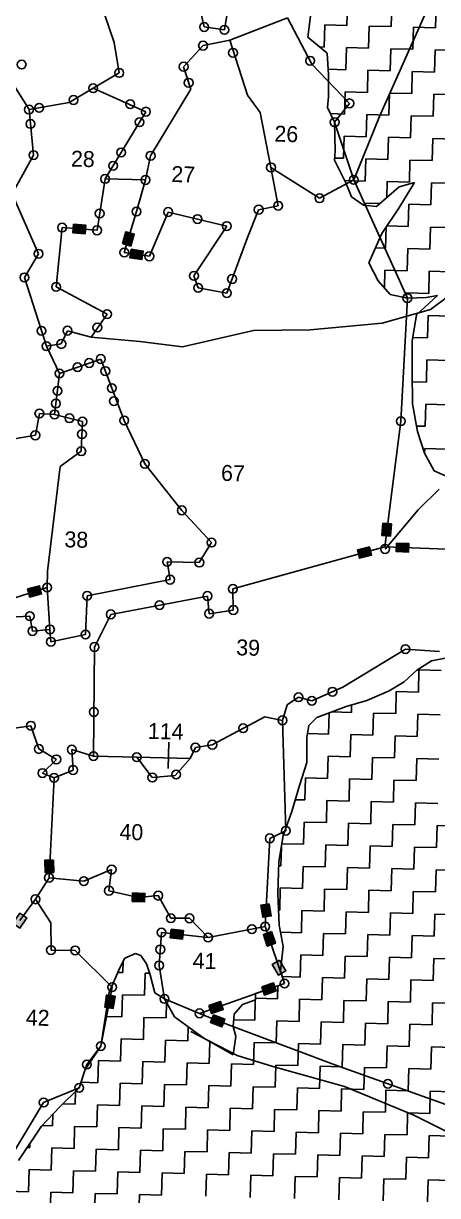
# Model space of a CAD drawing. Header units: metres. Extents: x 295068 to 298038, y 2018465 to 2021372.
# Drawn here: x 296750 to 296985, y 2019676 to 2020341 of the extents above; entities that cross this region are included whole.
import ezdxf
from ezdxf.enums import TextEntityAlignment as Align

# ---------------------------------------------------------------- set-up
doc = ezdxf.new("R2010")
doc.units = ezdxf.units.M
doc.header["$MEASUREMENT"] = 0
for name, color, linetype in [('LINE_WATER', 4, 'Continuous'), ('POLY_HATCH', 12, 'Continuous'), ('POLY_PARCEL', 6, 'Continuous'), ('TEXT_PARCEL', 7, 'Continuous')]:
    doc.layers.add(name, color=color, linetype=linetype)
doc.styles.get("Standard").update_dxf_attribs({"font": 'simplex.shx'})
doc.styles.add('TEXT_MAP', font='', dxfattribs={"height": 2.5})
doc.styles.get('TEXT_MAP').set_extended_font_data('Kruti Dev 050')
doc.dimstyles.get("Standard").update_dxf_attribs({"dimtxt": 0.18, "dimasz": 0.18, "dimexe": 0.18, "dimexo": 0.0625, "dimgap": 0.09, "dimtad": 0, "dimtih": 1, "dimtoh": 1, "dimdec": 4, "dimzin": 0, "dimdsep": 46, "dimtxsty": 'Standard', "dimcen": 0.09, "dimadec": 0, "dimazin": 0, "dimtfac": 1, "dimtdec": 4, "dimtofl": 0, "dimtmove": 0, "dimatfit": 3, "dimfxl": 1, "dimtolj": 1, "dimtzin": 0, "dimarcsym": 0})

msp = doc.modelspace()

# ---------------------------------------------------------------- hatches: boundary and pattern name
for points in [[(296785.45, 2020221.53), (296785.83, 2020226.35), (296778.85, 2020226.89), (296778.48, 2020222.06)], [(296813.23, 2020221.2), (296808.59, 2020222.58), (296806.6, 2020215.87), (296811.24, 2020214.49)], [(296817.64, 2020206.86), (296818.36, 2020211.65), (296811.44, 2020212.7), (296810.72, 2020207.91)], [(296953.74, 2020050.26), (296958.56, 2020049.85), (296959.15, 2020056.82), (296954.33, 2020057.23)], [(296947.77, 2020039.05), (296946.6, 2020043.74), (296939.81, 2020042.05), (296940.98, 2020037.36)], [(296968.88, 2020040.83), (296969.06, 2020045.67), (296962.07, 2020045.93), (296961.89, 2020041.09)], [(296760.75, 2020017.09), (296759.5, 2020021.76), (296752.74, 2020019.96), (296753.99, 2020015.28)], [(296762.76, 2019858.94), (296767.6, 2019859.09), (296767.38, 2019866.09), (296762.54, 2019865.94)], [(296819.08, 2019842.33), (296819.29, 2019847.17), (296812.3, 2019847.46), (296812.09, 2019842.63)], [(296886.18, 2019833.6), (296890.96, 2019834.36), (296889.85, 2019841.27), (296885.07, 2019840.51)], [(296752.4, 2019833.22), (296748.41, 2019835.97), (296744.44, 2019830.21), (296748.42, 2019827.46)], [(296840.67, 2019821.24), (296841.17, 2019826.05), (296834.21, 2019826.78), (296833.71, 2019821.97)], [(296888.72, 2019817.27), (296893.31, 2019818.82), (296891.07, 2019825.45), (296886.48, 2019823.9)], [(296895.08, 2019800.81), (296899.26, 2019803.24), (296895.74, 2019809.29), (296891.56, 2019806.86)], [(296893.76, 2019791.81), (296892.16, 2019796.37), (296885.56, 2019794.05), (296887.16, 2019789.49)], [(296796.55, 2019782.64), (296801.34, 2019781.89), (296802.41, 2019788.81), (296797.62, 2019789.55)], [(296863.72, 2019781.25), (296862.11, 2019785.81), (296855.51, 2019783.49), (296857.12, 2019778.93)], [(296863, 2019771.34), (296864.7, 2019775.87), (296858.15, 2019778.33), (296856.45, 2019773.8)]]:
    msp.add_hatch(color=256).paths.add_polyline_path(points)

# ---------------------------------------------------------------- linework, layer by layer
for points in [[(296778.85, 2020226.89), (296785.83, 2020226.35), (296785.45, 2020221.53), (296778.48, 2020222.06)], [(296806.6, 2020215.87), (296808.59, 2020222.58), (296813.23, 2020221.2), (296811.24, 2020214.49)], [(296811.44, 2020212.7), (296818.36, 2020211.65), (296817.64, 2020206.86), (296810.72, 2020207.91)], [(296959.15, 2020056.82), (296958.56, 2020049.85), (296953.74, 2020050.26), (296954.33, 2020057.23)], [(296939.81, 2020042.05), (296946.6, 2020043.74), (296947.77, 2020039.05), (296940.98, 2020037.36)], [(296962.07, 2020045.93), (296969.06, 2020045.67), (296968.88, 2020040.83), (296961.89, 2020041.09)], [(296752.74, 2020019.96), (296759.5, 2020021.76), (296760.75, 2020017.09), (296753.99, 2020015.28)], [(296767.38, 2019866.09), (296767.6, 2019859.09), (296762.76, 2019858.94), (296762.54, 2019865.94)], [(296812.3, 2019847.46), (296819.29, 2019847.17), (296819.08, 2019842.33), (296812.09, 2019842.63)], [(296889.85, 2019841.27), (296890.96, 2019834.36), (296886.18, 2019833.6), (296885.07, 2019840.51)], [(296744.44, 2019830.21), (296748.41, 2019835.97), (296752.4, 2019833.22), (296748.42, 2019827.46)], [(296834.21, 2019826.78), (296841.17, 2019826.05), (296840.67, 2019821.24), (296833.71, 2019821.97)], [(296891.07, 2019825.45), (296893.31, 2019818.82), (296888.72, 2019817.27), (296886.48, 2019823.9)], [(296895.74, 2019809.29), (296899.26, 2019803.24), (296895.08, 2019800.81), (296891.56, 2019806.86)], [(296885.56, 2019794.05), (296892.16, 2019796.37), (296893.76, 2019791.81), (296887.16, 2019789.49)], [(296802.41, 2019788.81), (296801.34, 2019781.89), (296796.55, 2019782.64), (296797.62, 2019789.55)], [(296855.51, 2019783.49), (296862.11, 2019785.81), (296863.72, 2019781.25), (296857.12, 2019778.93)], [(296858.15, 2019778.33), (296864.7, 2019775.87), (296863, 2019771.34), (296856.45, 2019773.8)]]:
    msp.add_lwpolyline(points, close=True)
for centre in [(296852.89, 2020338.82), (296864.39, 2020337.18), (296852.28, 2020328.23), (296869.26, 2020324.16), (296749.4, 2020317.5), (296912.98, 2020319.67), (296804.77, 2020312.74), (296841.28, 2020316.3), (296789.99, 2020304.03), (296844.12, 2020307.19), (296778.88, 2020297.4), (296753.59, 2020291.95), (296759.35, 2020292.95), (296811, 2020294.99), (296819.91, 2020290.75), (296935.36, 2020295.48), (296754.38, 2020283.8), (296816.27, 2020284.76), (296926.93, 2020284.76), (296756.09, 2020266.15), (296805.89, 2020267.66), (296822.58, 2020265.75), (296801.29, 2020260.09), (296890.82, 2020259.13), (296796.73, 2020252.58), (296819.65, 2020251.99), (296937.74, 2020252.1), (296894.88, 2020237.4), (296918.4, 2020241.62), (296793.66, 2020233.01), (296814.53, 2020234.07), (296832.54, 2020233.82), (296883.83, 2020235.14), (296772.33, 2020224.97), (296792.16, 2020223.44), (296849.13, 2020229.83), (296865.71, 2020225.84), (296759.01, 2020210.16), (296807.63, 2020210.82), (296821.84, 2020208.68), (296750.97, 2020196.72), (296847.15, 2020197.57), (296768.92, 2020191.34), (296849.52, 2020190.78), (296868.73, 2020195.8), (296865.75, 2020187.82), (296968.15, 2020184.98), (296797.86, 2020175.88), (296760.65, 2020166.43), (296775.41, 2020166.48), (296792.32, 2020168.26), (296763.46, 2020157.63), (296771.9, 2020158.94), (296794.26, 2020150.4), (296781.09, 2020145.8), (296787.77, 2020148.13), (296796.87, 2020143.57), (296770.87, 2020142.22), (296769.7, 2020132.38), (296800.59, 2020133.87), (296768.84, 2020125.1), (296801.65, 2020126.45), (296759.46, 2020119.45), (296768.11, 2020118.98), (296776.5, 2020116.79), (296783.92, 2020114.85), (296807.62, 2020115.51), (296964.49, 2020115.06), (296757.18, 2020107.1), (296783.63, 2020107.77), (296783.24, 2020098.04), (296819.31, 2020090.85), (296840.25, 2020064.52), (296857.04, 2020046.21), (296955.52, 2020042.58), (296831.91, 2020035.34), (296850.18, 2020034.87), (296833.57, 2020025.2), (296763.87, 2020020.76), (296869.24, 2020019.93), (296786.55, 2020016.08), (296827.58, 2020010.75), (296854.79, 2020015.91), (296754.03, 2020004.5), (296799.94, 2020005.51), (296855.75, 2020005.89), (296869.45, 2020007.96), (296755.58, 2019996.02), (296765.47, 2019996.96), (296785.61, 2019994.04), (296766.01, 2019989.98), (296790.66, 2019986.97), (296967.04, 2019985.76), (296906.46, 2019958.45), (296925.66, 2019961.59), (296913.99, 2019956.43), (296790.38, 2019950.09), (296897.33, 2019945.35), (296754.66, 2019942.3), (296875.05, 2019940.86), (296857.55, 2019931.54), (296759.16, 2019929.11), (296777.9, 2019928.72), (296790.18, 2019925.06), (296814.67, 2019924.42), (296847.93, 2019929.93), (296769.09, 2019923.18), (296761.19, 2019915.45), (296767.78, 2019912.74), (296778.56, 2019917.17), (296823.52, 2019912.88), (296837.08, 2019914.59), (296890.11, 2019878.39), (296899.23, 2019882.72), (296800.45, 2019860.67), (296764.93, 2019856.05), (296784.64, 2019854.11), (296798.94, 2019848.69), (296826.9, 2019845.88), (296757.2, 2019843.8), (296834.01, 2019833.04), (296844.6, 2019833.01), (296828.75, 2019824.92), (296880.02, 2019826.87), (296887.55, 2019828.3), (296855.14, 2019822.16), (296766.07, 2019814.9), (296779.78, 2019814.79), (296828.06, 2019815.36), (296827.41, 2019806.28), (296800.75, 2019793.94), (296898.47, 2019796.03), (296830.37, 2019787.25), (296850.25, 2019779.08), (296794.31, 2019760.46), (296786.34, 2019750.09), (296957.08, 2019739.12), (296782.06, 2019736.83), (296761.88, 2019728.46)]:
    msp.add_circle(centre, 2.48)
at = {"layer": 'LINE_WATER'}
for p, q in [((297010.93, 2020200.8), (296981.29, 2020178.58)), ((296981.29, 2020178.58), (296953.84, 2020170.82)), ((296880.85, 2020166.58), (296840.64, 2020157.33)), ((296912.95, 2020166.96), (296880.85, 2020166.58)), ((296953.84, 2020170.82), (296912.95, 2020166.96)), ((296816.49, 2020160.37), (296788.82, 2020162.83)), ((296840.64, 2020157.33), (296816.49, 2020160.37)), ((296986.2, 2020076.61), (296974.33, 2020064.74)), ((296974.33, 2020064.74), (296955.52, 2020042.58)), ((296871.56, 2019755.18), (296845.32, 2019768.81)), ((296891.9, 2019748.9), (296871.56, 2019755.18)), ((296932.59, 2019737.61), (296891.9, 2019748.9)), ((296971.88, 2019721.25), (296932.59, 2019737.61)), ((297004.13, 2019705.06), (296971.88, 2019721.25))]:
    msp.add_line(p, q, dxfattribs=at)
at = {"layer": 'POLY_HATCH', "linetype": 'Continuous'}
for p, q in [((296933.89, 2020339.7), (296934.22, 2020352.27)), ((296959.03, 2020339.05), (296959.35, 2020351.62)), ((296984.16, 2020338.4), (296984.49, 2020350.97)), ((296921, 2020327.46), (296921.33, 2020340.02)), ((296921.33, 2020340.02), (296933.89, 2020339.7)), ((296946.14, 2020326.81), (296946.46, 2020339.37)), ((296946.46, 2020339.37), (296959.03, 2020339.05)), ((296971.27, 2020326.16), (296971.59, 2020338.73)), ((296971.59, 2020338.73), (296984.16, 2020338.4)), ((296918.37, 2020327.52), (296921, 2020327.46)), ((296933.25, 2020314.57), (296933.57, 2020327.13)), ((296933.57, 2020327.13), (296946.14, 2020326.81)), ((296958.38, 2020313.92), (296958.7, 2020326.48)), ((296958.7, 2020326.48), (296971.27, 2020326.16)), ((296983.51, 2020313.27), (296983.84, 2020325.84)), ((296983.84, 2020325.84), (296996.4, 2020325.51)), ((296923.22, 2020314.82), (296933.25, 2020314.57)), ((296945.49, 2020301.67), (296945.81, 2020314.24)), ((296945.81, 2020314.24), (296958.38, 2020313.92)), ((296970.62, 2020301.03), (296970.95, 2020313.59)), ((296970.95, 2020313.59), (296983.51, 2020313.27)), ((296932.6, 2020289.43), (296932.92, 2020302)), ((296932.92, 2020302), (296945.49, 2020301.67)), ((296957.73, 2020288.78), (296958.06, 2020301.35)), ((296958.06, 2020301.35), (296970.62, 2020301.03)), ((296982.86, 2020288.14), (296983.19, 2020300.7)), ((296983.19, 2020300.7), (296995.76, 2020300.38)), ((296924.59, 2020289.64), (296932.6, 2020289.43)), ((296944.84, 2020276.54), (296945.16, 2020289.11)), ((296945.16, 2020289.11), (296957.73, 2020288.78)), ((296969.97, 2020275.89), (296970.3, 2020288.46)), ((296970.3, 2020288.46), (296982.86, 2020288.14)), ((296931.95, 2020264.3), (296932.27, 2020276.87)), ((296932.27, 2020276.87), (296944.84, 2020276.54)), ((296957.08, 2020263.65), (296957.41, 2020276.22)), ((296957.41, 2020276.22), (296969.97, 2020275.89)), ((296982.22, 2020263), (296982.54, 2020275.57)), ((296982.54, 2020275.57), (296995.11, 2020275.24)), ((296926.88, 2020264.43), (296931.95, 2020264.3)), ((296944.19, 2020251.41), (296944.52, 2020263.97)), ((296944.52, 2020263.97), (296957.08, 2020263.65)), ((296969.33, 2020250.76), (296969.65, 2020263.33)), ((296969.65, 2020263.33), (296982.22, 2020263)), ((296932.64, 2020251.71), (296944.19, 2020251.41)), ((296956.53, 2020242.03), (296956.76, 2020251.08)), ((296956.76, 2020251.08), (296969.33, 2020250.76)), ((296981.57, 2020237.87), (296981.89, 2020250.44)), ((296981.89, 2020250.44), (296994.46, 2020250.11)), ((296943.84, 2020237.68), (296943.87, 2020238.84)), ((296943.87, 2020238.84), (296952.62, 2020238.62)), ((296968.68, 2020225.63), (296969, 2020238.19)), ((296969, 2020238.19), (296981.57, 2020237.87)), ((296956.52, 2020225.94), (296968.68, 2020225.63)), ((296955.79, 2020213.38), (296956.09, 2020225.3)), ((296980.92, 2020212.74), (296981.24, 2020225.3)), ((296981.24, 2020225.3), (296993.81, 2020224.98)), ((296950.03, 2020213.53), (296955.79, 2020213.38)), ((296968.03, 2020200.49), (296968.35, 2020213.06)), ((296968.35, 2020213.06), (296980.92, 2020212.74)), ((296955.2, 2020190.72), (296955.46, 2020200.82)), ((296955.46, 2020200.82), (296968.03, 2020200.49)), ((296980.27, 2020187.6), (296980.6, 2020200.17)), ((296980.6, 2020200.17), (296993.16, 2020199.84)), ((296967.63, 2020185.1), (296967.71, 2020187.93)), ((296967.71, 2020187.93), (296980.27, 2020187.6)), ((296979.62, 2020162.47), (296979.95, 2020175.04)), ((296979.95, 2020175.04), (296992.51, 2020174.71)), ((296971.28, 2020162.68), (296979.62, 2020162.47)), ((296978.98, 2020137.34), (296979.3, 2020149.9)), ((296979.3, 2020149.9), (296991.87, 2020149.58)), ((296970.88, 2020137.54), (296978.98, 2020137.34)), ((296978.33, 2020112.2), (296978.65, 2020124.77)), ((296978.65, 2020124.77), (296991.22, 2020124.44)), ((296973.35, 2020112.33), (296978.33, 2020112.2)), ((296977.93, 2020096.89), (296978, 2020099.64)), ((296978, 2020099.64), (296990.57, 2020099.31)), ((296974.44, 2019961.4), (296974.76, 2019973.97)), ((296974.76, 2019973.97), (296987.33, 2019973.64)), ((296961.55, 2019949.16), (296961.87, 2019961.73)), ((296961.87, 2019961.73), (296974.44, 2019961.4)), ((296936.41, 2019949.81), (296936.52, 2019954.05)), ((296923.52, 2019937.56), (296923.83, 2019949.57)), ((296925.25, 2019950.09), (296936.41, 2019949.81)), ((296948.66, 2019936.92), (296948.98, 2019949.48)), ((296948.98, 2019949.48), (296961.55, 2019949.16)), ((296973.79, 2019936.27), (296974.11, 2019948.83)), ((296974.11, 2019948.83), (296986.68, 2019948.51)), ((296911.62, 2019937.87), (296923.52, 2019937.56)), ((296935.77, 2019924.67), (296936.09, 2019937.24)), ((296936.09, 2019937.24), (296948.66, 2019936.92)), ((296960.9, 2019924.03), (296961.22, 2019936.59)), ((296961.22, 2019936.59), (296973.79, 2019936.27)), ((296922.87, 2019912.43), (296923.2, 2019925)), ((296923.2, 2019925), (296935.77, 2019924.67)), ((296948.01, 2019911.78), (296948.33, 2019924.35)), ((296948.33, 2019924.35), (296960.9, 2019924.03)), ((296973.14, 2019911.13), (296973.47, 2019923.7)), ((296973.47, 2019923.7), (296986.03, 2019923.38)), ((296909.98, 2019900.19), (296910.31, 2019912.75)), ((296910.31, 2019912.75), (296922.87, 2019912.43)), ((296935.12, 2019899.54), (296935.44, 2019912.11)), ((296935.44, 2019912.11), (296948.01, 2019911.78)), ((296960.25, 2019898.89), (296960.58, 2019911.46)), ((296960.58, 2019911.46), (296973.14, 2019911.13)), ((296904.62, 2019900.33), (296909.98, 2019900.19)), ((296922.23, 2019887.3), (296922.55, 2019899.86)), ((296922.55, 2019899.86), (296935.12, 2019899.54)), ((296947.36, 2019886.65), (296947.68, 2019899.22)), ((296947.68, 2019899.22), (296960.25, 2019898.89)), ((296972.49, 2019886), (296972.82, 2019898.57)), ((296972.82, 2019898.57), (296985.38, 2019898.24)), ((296909.34, 2019875.05), (296909.66, 2019887.62)), ((296909.66, 2019887.62), (296922.23, 2019887.3)), ((296934.47, 2019874.41), (296934.79, 2019886.97)), ((296934.79, 2019886.97), (296947.36, 2019886.65)), ((296959.6, 2019873.76), (296959.93, 2019886.33)), ((296959.93, 2019886.33), (296972.49, 2019886)), ((296984.74, 2019873.11), (296985.06, 2019885.68)), ((296985.06, 2019885.68), (296997.63, 2019885.35)), ((296896.45, 2019862.81), (296896.72, 2019873.34)), ((296897.05, 2019875.37), (296909.34, 2019875.05)), ((296921.58, 2019862.16), (296921.9, 2019874.73)), ((296921.9, 2019874.73), (296934.47, 2019874.41)), ((296946.71, 2019861.52), (296947.04, 2019874.08)), ((296947.04, 2019874.08), (296959.6, 2019873.76)), ((296971.85, 2019860.87), (296972.17, 2019873.43)), ((296972.17, 2019873.43), (296984.74, 2019873.11)), ((296895.27, 2019862.84), (296896.45, 2019862.81)), ((296908.69, 2019849.92), (296909.01, 2019862.49)), ((296909.01, 2019862.49), (296921.58, 2019862.16)), ((296933.82, 2019849.27), (296934.15, 2019861.84)), ((296934.15, 2019861.84), (296946.71, 2019861.52)), ((296958.95, 2019848.62), (296959.28, 2019861.19)), ((296959.28, 2019861.19), (296971.85, 2019860.87)), ((296984.09, 2019847.98), (296984.41, 2019860.54)), ((296984.41, 2019860.54), (296996.98, 2019860.22)), ((296895.8, 2019837.68), (296896.12, 2019850.25)), ((296896.12, 2019850.25), (296908.69, 2019849.92)), ((296920.93, 2019837.03), (296921.25, 2019849.6)), ((296921.25, 2019849.6), (296933.82, 2019849.27)), ((296946.06, 2019836.38), (296946.39, 2019848.95)), ((296946.39, 2019848.95), (296958.95, 2019848.62)), ((296971.2, 2019835.73), (296971.52, 2019848.3)), ((296971.52, 2019848.3), (296984.09, 2019847.98)), ((296895.05, 2019837.7), (296895.8, 2019837.68)), ((296908.04, 2019824.79), (296908.36, 2019837.35)), ((296908.36, 2019837.35), (296920.93, 2019837.03)), ((296933.17, 2019824.14), (296933.5, 2019836.71)), ((296933.5, 2019836.71), (296946.06, 2019836.38)), ((296958.31, 2019823.49), (296958.63, 2019836.06)), ((296958.63, 2019836.06), (296971.2, 2019835.73)), ((296983.44, 2019822.84), (296983.76, 2019835.41)), ((296983.76, 2019835.41), (296996.33, 2019835.09)), ((296896.13, 2019825.09), (296908.04, 2019824.79)), ((296920.28, 2019811.9), (296920.61, 2019824.46)), ((296920.61, 2019824.46), (296933.17, 2019824.14)), ((296945.42, 2019811.25), (296945.74, 2019823.82)), ((296945.74, 2019823.82), (296958.31, 2019823.49)), ((296970.55, 2019810.6), (296970.87, 2019823.17)), ((296970.87, 2019823.17), (296983.44, 2019822.84)), ((296806.86, 2019802.25), (296807.02, 2019808.6)), ((296907.39, 2019799.65), (296907.72, 2019812.22)), ((296907.72, 2019812.22), (296920.28, 2019811.9)), ((296932.52, 2019799.01), (296932.85, 2019811.57)), ((296932.85, 2019811.57), (296945.42, 2019811.25)), ((296957.66, 2019798.36), (296957.98, 2019810.92)), ((296957.98, 2019810.92), (296970.55, 2019810.6)), ((296982.79, 2019797.71), (296983.12, 2019810.28)), ((296983.12, 2019810.28), (296995.68, 2019809.95)), ((296803.97, 2019802.32), (296806.86, 2019802.25)), ((296819.1, 2019789.36), (296819.42, 2019801.92)), ((296819.42, 2019801.92), (296821.99, 2019801.86)), ((296894.5, 2019787.41), (296894.69, 2019794.7)), ((296897.15, 2019799.92), (296907.39, 2019799.65)), ((296919.63, 2019786.76), (296919.96, 2019799.33)), ((296919.96, 2019799.33), (296932.52, 2019799.01)), ((296944.77, 2019786.12), (296945.09, 2019798.68)), ((296945.09, 2019798.68), (296957.66, 2019798.36)), ((296969.9, 2019785.47), (296970.22, 2019798.03)), ((296970.22, 2019798.03), (296982.79, 2019797.71)), ((296806.21, 2019777.11), (296806.53, 2019789.68)), ((296806.53, 2019789.68), (296819.1, 2019789.36)), ((296882.04, 2019787.73), (296894.5, 2019787.41)), ((296906.74, 2019774.52), (296907.07, 2019787.09)), ((296907.07, 2019787.09), (296919.63, 2019786.76)), ((296831.34, 2019776.47), (296831.57, 2019785.13)), ((296881.61, 2019775.17), (296881.91, 2019786.67)), ((296931.88, 2019773.87), (296932.2, 2019786.44)), ((296932.2, 2019786.44), (296944.77, 2019786.12)), ((296957.01, 2019773.22), (296957.33, 2019785.79)), ((296957.33, 2019785.79), (296969.9, 2019785.47)), ((296982.14, 2019772.58), (296982.47, 2019785.14)), ((296982.47, 2019785.14), (296995.03, 2019784.82)), ((296796.93, 2019777.35), (296806.21, 2019777.11)), ((296818.45, 2019764.22), (296818.78, 2019776.79)), ((296818.78, 2019776.79), (296831.34, 2019776.47)), ((296869.65, 2019775.48), (296881.61, 2019775.17)), ((296893.85, 2019762.28), (296894.18, 2019774.85)), ((296894.18, 2019774.85), (296906.74, 2019774.52)), ((296918.99, 2019761.63), (296919.31, 2019774.2)), ((296919.31, 2019774.2), (296931.88, 2019773.87)), ((296944.12, 2019760.98), (296944.44, 2019773.55)), ((296944.44, 2019773.55), (296957.01, 2019773.22)), ((296843.59, 2019763.57), (296843.79, 2019771.45)), ((296969.25, 2019760.33), (296969.58, 2019772.9)), ((296969.58, 2019772.9), (296982.14, 2019772.58)), ((296805.56, 2019751.98), (296805.89, 2019764.55)), ((296805.89, 2019764.55), (296818.45, 2019764.22)), ((296830.69, 2019751.33), (296831.02, 2019763.9)), ((296831.02, 2019763.9), (296843.59, 2019763.57)), ((296855.83, 2019750.68), (296856.14, 2019762.97)), ((296880.96, 2019750.04), (296881.29, 2019762.6)), ((296881.29, 2019762.6), (296893.85, 2019762.28)), ((296906.09, 2019749.39), (296906.42, 2019761.95)), ((296906.42, 2019761.95), (296918.99, 2019761.63)), ((296931.23, 2019748.74), (296931.55, 2019761.31)), ((296931.55, 2019761.31), (296944.12, 2019760.98)), ((296956.36, 2019748.09), (296956.69, 2019760.66)), ((296956.69, 2019760.66), (296969.25, 2019760.33)), ((296981.5, 2019747.44), (296981.82, 2019760.01)), ((296981.82, 2019760.01), (296994.39, 2019759.69)), ((296792.67, 2019739.74), (296792.99, 2019752.3)), ((296792.99, 2019752.3), (296805.56, 2019751.98)), ((296817.8, 2019739.09), (296818.13, 2019751.66)), ((296818.13, 2019751.66), (296830.69, 2019751.33)), ((296842.94, 2019738.44), (296843.26, 2019751.01)), ((296843.26, 2019751.01), (296855.83, 2019750.68)), ((296868.07, 2019737.79), (296868.39, 2019750.36)), ((296868.39, 2019750.36), (296880.96, 2019750.04)), ((296893.2, 2019737.15), (296893.53, 2019749.71)), ((296893.53, 2019749.71), (296906.09, 2019749.39)), ((296918.34, 2019736.5), (296918.66, 2019749.06)), ((296918.66, 2019749.06), (296931.23, 2019748.74)), ((296943.47, 2019735.85), (296943.8, 2019748.42)), ((296943.8, 2019748.42), (296956.36, 2019748.09)), ((296968.6, 2019735.2), (296968.93, 2019747.77)), ((296968.93, 2019747.77), (296981.5, 2019747.44)), ((296779.78, 2019727.5), (296779.97, 2019734.78)), ((296783.08, 2019739.99), (296792.67, 2019739.74)), ((296804.91, 2019726.85), (296805.24, 2019739.41)), ((296805.24, 2019739.41), (296817.8, 2019739.09)), ((296830.05, 2019726.2), (296830.37, 2019738.77)), ((296830.37, 2019738.77), (296842.94, 2019738.44)), ((296855.18, 2019725.55), (296855.5, 2019738.12)), ((296855.5, 2019738.12), (296868.07, 2019737.79)), ((296880.31, 2019724.9), (296880.64, 2019737.47)), ((296880.64, 2019737.47), (296893.2, 2019737.15)), ((296905.45, 2019724.25), (296905.77, 2019736.82)), ((296905.77, 2019736.82), (296918.34, 2019736.5)), ((296930.58, 2019723.61), (296930.9, 2019736.17)), ((296930.9, 2019736.17), (296943.47, 2019735.85)), ((296955.71, 2019722.96), (296956.04, 2019735.52)), ((296956.04, 2019735.52), (296968.6, 2019735.2)), ((296980.85, 2019722.31), (296981.17, 2019734.88)), ((296981.17, 2019734.88), (296993.74, 2019734.55)), ((296772.73, 2019727.68), (296779.78, 2019727.5)), ((296792.02, 2019714.6), (296792.35, 2019727.17)), ((296792.35, 2019727.17), (296804.91, 2019726.85)), ((296766.89, 2019715.25), (296767.06, 2019721.75)), ((296817.16, 2019713.96), (296817.48, 2019726.52)), ((296817.48, 2019726.52), (296830.05, 2019726.2)), ((296842.29, 2019713.31), (296842.61, 2019725.87)), ((296842.61, 2019725.87), (296855.18, 2019725.55)), ((296867.42, 2019712.66), (296867.75, 2019725.23)), ((296867.75, 2019725.23), (296880.31, 2019724.9)), ((296892.56, 2019712.01), (296892.88, 2019724.58)), ((296892.88, 2019724.58), (296905.45, 2019724.25)), ((296917.69, 2019711.36), (296918.01, 2019723.93)), ((296918.01, 2019723.93), (296930.58, 2019723.61)), ((296942.82, 2019710.72), (296943.15, 2019723.28)), ((296943.15, 2019723.28), (296955.71, 2019722.96)), ((296967.96, 2019710.07), (296968.28, 2019722.63)), ((296968.28, 2019722.63), (296980.85, 2019722.31)), ((296761.13, 2019715.4), (296766.89, 2019715.25)), ((296779.13, 2019702.36), (296779.46, 2019714.93)), ((296779.46, 2019714.93), (296792.02, 2019714.6)), ((296804.26, 2019701.71), (296804.59, 2019714.28)), ((296804.59, 2019714.28), (296817.16, 2019713.96)), ((296829.4, 2019701.07), (296829.72, 2019713.63)), ((296829.72, 2019713.63), (296842.29, 2019713.31)), ((296854.53, 2019700.42), (296854.86, 2019712.98)), ((296854.86, 2019712.98), (296867.42, 2019712.66)), ((296879.67, 2019699.77), (296879.99, 2019712.34)), ((296879.99, 2019712.34), (296892.56, 2019712.01)), ((296904.8, 2019699.12), (296905.12, 2019711.69)), ((296905.12, 2019711.69), (296917.69, 2019711.36)), ((296929.93, 2019698.47), (296930.26, 2019711.04)), ((296930.26, 2019711.04), (296942.82, 2019710.72)), ((296955.07, 2019697.82), (296955.39, 2019710.39)), ((296955.39, 2019710.39), (296967.96, 2019710.07)), ((296980.2, 2019697.18), (296980.52, 2019709.74)), ((296980.52, 2019709.74), (296993.09, 2019709.42)), ((296752.65, 2019703.04), (296754, 2019703.01)), ((296754, 2019703.01), (296754.05, 2019705.12)), ((296766.24, 2019690.12), (296766.56, 2019702.69)), ((296766.56, 2019702.69), (296779.13, 2019702.36)), ((296791.37, 2019689.47), (296791.7, 2019702.04)), ((296791.7, 2019702.04), (296804.26, 2019701.71)), ((296816.51, 2019688.82), (296816.83, 2019701.39)), ((296816.83, 2019701.39), (296829.4, 2019701.07)), ((296841.64, 2019688.17), (296841.97, 2019700.74)), ((296841.97, 2019700.74), (296854.53, 2019700.42)), ((296866.77, 2019687.53), (296867.1, 2019700.09)), ((296867.1, 2019700.09), (296879.67, 2019699.77)), ((296891.91, 2019686.88), (296892.23, 2019699.44)), ((296892.23, 2019699.44), (296904.8, 2019699.12)), ((296917.04, 2019686.23), (296917.37, 2019698.8)), ((296917.37, 2019698.8), (296929.93, 2019698.47)), ((296942.17, 2019685.58), (296942.5, 2019698.15)), ((296942.5, 2019698.15), (296955.07, 2019697.82)), ((296967.31, 2019684.93), (296967.63, 2019697.5)), ((296967.63, 2019697.5), (296980.2, 2019697.18)), ((296753.35, 2019677.88), (296753.67, 2019690.44)), ((296753.67, 2019690.44), (296766.24, 2019690.12)), ((296778.48, 2019677.23), (296778.81, 2019689.8)), ((296778.81, 2019689.8), (296791.37, 2019689.47)), ((296803.62, 2019676.58), (296803.94, 2019689.15)), ((296803.94, 2019689.15), (296816.51, 2019688.82)), ((296828.75, 2019675.93), (296829.07, 2019688.5)), ((296829.07, 2019688.5), (296841.64, 2019688.17)), ((296853.88, 2019675.28), (296854.21, 2019687.85)), ((296854.21, 2019687.85), (296866.77, 2019687.53)), ((296879.02, 2019674.64), (296879.34, 2019687.2)), ((296879.34, 2019687.2), (296891.91, 2019686.88)), ((296904.15, 2019673.99), (296904.47, 2019686.55)), ((296904.47, 2019686.55), (296917.04, 2019686.23)), ((296929.28, 2019673.34), (296929.61, 2019685.91)), ((296929.61, 2019685.91), (296942.17, 2019685.58)), ((296954.42, 2019672.69), (296954.74, 2019685.26)), ((296954.74, 2019685.26), (296967.31, 2019684.93)), ((296979.55, 2019672.04), (296979.87, 2019684.61)), ((296979.87, 2019684.61), (296992.44, 2019684.29)), ((296740.78, 2019678.2), (296753.35, 2019677.88)), ((296765.59, 2019664.99), (296765.92, 2019677.55)), ((296765.92, 2019677.55), (296778.48, 2019677.23)), ((296790.73, 2019664.34), (296791.05, 2019676.9)), ((296791.05, 2019676.9), (296803.62, 2019676.58)), ((296815.86, 2019663.69), (296816.18, 2019676.26)), ((296816.18, 2019676.26), (296828.75, 2019675.93))]:
    msp.add_line(p, q, dxfattribs=at)
at = {"layer": 'POLY_HATCH'}
for p, q in [((296913.26, 2020344.94), (296911.63, 2020333.06)), ((296911.63, 2020333.06), (296922.71, 2020323.96)), ((296922.71, 2020323.96), (296923.39, 2020311.69)), ((296923.39, 2020311.69), (296923.4, 2020299.11)), ((296923.4, 2020299.11), (296922.91, 2020293.16)), ((296922.91, 2020293.16), (296926.93, 2020284.76)), ((296926.93, 2020284.76), (296927.25, 2020268.54)), ((296927.25, 2020268.54), (296926.78, 2020263.26)), ((296926.78, 2020263.26), (296933.36, 2020250.29)), ((296933.36, 2020250.29), (296936.52, 2020242.47)), ((296950.7, 2020236.94), (296963.59, 2020248.2)), ((296972.27, 2020250.62), (296963.27, 2020235.96)), ((296963.59, 2020248.2), (296972.27, 2020250.62)), ((296936.52, 2020242.47), (296943.31, 2020237.74)), ((296943.31, 2020237.74), (296950.7, 2020236.94)), ((296963.27, 2020235.96), (296953.62, 2020221.63)), ((296953.62, 2020221.63), (296946.23, 2020204.94)), ((296946.23, 2020204.94), (296951.61, 2020194.86)), ((296951.61, 2020194.86), (296958.37, 2020187.07)), ((296958.37, 2020187.07), (296968.15, 2020184.98)), ((296985.2, 2020186.38), (296973.32, 2020175.43)), ((296978.87, 2020185.22), (296985.2, 2020186.38)), ((296968.15, 2020184.98), (296978.87, 2020185.22)), ((296973.32, 2020175.43), (296970.95, 2020160.59)), ((296970.95, 2020160.59), (296970.82, 2020143.48)), ((296970.82, 2020143.48), (296971, 2020124.93)), ((296971, 2020124.93), (296973.92, 2020109.29)), ((296973.92, 2020109.29), (296977.91, 2020096.94)), ((296977.91, 2020096.94), (296983.28, 2020086.86)), ((296983.28, 2020086.86), (296991.87, 2020083.11)), ((296990.47, 2019980.85), (296981.92, 2019979.18)), ((296973.46, 2019973.92), (296966.36, 2019967.23)), ((296981.92, 2019979.18), (296973.46, 2019973.92)), ((296966.36, 2019967.23), (296957.9, 2019962.15)), ((296957.9, 2019962.15), (296945.27, 2019956.62)), ((296933.45, 2019953.14), (296916.83, 2019946.96)), ((296945.27, 2019956.62), (296933.45, 2019953.14)), ((296916.83, 2019946.96), (296912.36, 2019942.35)), ((296912.36, 2019942.35), (296911.24, 2019935.58)), ((296911.24, 2019935.58), (296911.06, 2019921.41)), ((296911.06, 2019921.41), (296906.94, 2019908.47)), ((296906.94, 2019908.47), (296902.72, 2019893.68)), ((296902.72, 2019893.68), (296897.82, 2019880.01)), ((296897.82, 2019880.01), (296895.36, 2019865.14)), ((296895.36, 2019865.14), (296894.7, 2019847.02)), ((296894.7, 2019847.02), (296895.37, 2019829.08)), ((296895.37, 2019829.08), (296897.7, 2019816.93)), ((296897.7, 2019816.93), (296896.13, 2019802.93)), ((296807.93, 2019810.36), (296804.9, 2019804.46)), ((296813.98, 2019813.08), (296807.93, 2019810.36)), ((296817.05, 2019811.89), (296813.98, 2019813.08)), ((296820.25, 2019807.16), (296817.05, 2019811.89)), ((296822.3, 2019800.92), (296820.25, 2019807.16)), ((296804.9, 2019804.46), (296799.01, 2019790.82)), ((296824.92, 2019790.67), (296822.3, 2019800.92)), ((296896.13, 2019802.93), (296898.47, 2019796.03)), ((296898.47, 2019796.03), (296882.05, 2019790.26)), ((296799.01, 2019790.82), (296794.31, 2019760.46)), ((296830.37, 2019787.25), (296824.92, 2019790.67)), ((296836.16, 2019777.06), (296830.37, 2019787.25)), ((296882.05, 2019790.26), (296882.04, 2019786.71)), ((296874.66, 2019784.03), (296869.87, 2019778.62)), ((296882.04, 2019786.71), (296874.66, 2019784.03)), ((296852.68, 2019764.91), (296836.16, 2019777.06)), ((296869.87, 2019778.62), (296869.37, 2019771.53)), ((296869.37, 2019771.53), (296870.87, 2019765.98)), ((296794.31, 2019760.46), (296785.38, 2019747.12)), ((296869.28, 2019755.63), (296852.68, 2019764.91)), ((296870.87, 2019765.98), (296869.28, 2019755.63)), ((296785.38, 2019747.12), (296782.06, 2019736.83)), ((296782.06, 2019736.83), (296771.04, 2019726.03)), ((296771.04, 2019726.03), (296760.75, 2019714.99)), ((296760.75, 2019714.99), (296747.55, 2019695.53))]:
    msp.add_line(p, q, dxfattribs=at)
at = {"layer": 'POLY_PARCEL'}
for p, q in [((296952.33, 2020288.09), (296994.18, 2020382.11)), ((296846.82, 2020365.44), (296852.89, 2020338.82)), ((296796.5, 2020345.57), (296801.88, 2020330.08)), ((296864.39, 2020337.18), (296866.63, 2020351.06)), ((296867.4, 2020331.4), (296900.13, 2020344.08)), ((296900.13, 2020344.08), (296913.97, 2020317.77)), ((296852.89, 2020338.82), (296864.39, 2020337.18)), ((296801.88, 2020330.08), (296804.77, 2020312.74)), ((296852.28, 2020328.23), (296841.28, 2020316.3)), ((296867.4, 2020331.4), (296852.28, 2020328.23)), ((296877.43, 2020300.11), (296867.4, 2020331.4)), ((296753.59, 2020291.95), (296736.4, 2020319.04)), ((296804.77, 2020312.74), (296789.99, 2020304.03)), ((296841.28, 2020316.3), (296845.28, 2020303.47)), ((296913.97, 2020317.77), (296935.36, 2020295.48)), ((296789.99, 2020304.03), (296776.44, 2020295.9)), ((296819.91, 2020290.75), (296789.99, 2020304.03)), ((296845.28, 2020303.47), (296822.58, 2020265.75)), ((296884.74, 2020290.33), (296877.43, 2020300.11)), ((296776.44, 2020295.9), (296753.59, 2020291.95)), ((296935.36, 2020295.48), (296926.93, 2020284.76)), ((296753.59, 2020291.95), (296756.09, 2020266.15)), ((296796.73, 2020252.58), (296819.91, 2020290.75)), ((296890.82, 2020259.13), (296884.74, 2020290.33)), ((296937.74, 2020252.1), (296952.33, 2020288.09)), ((296926.93, 2020284.76), (296937.74, 2020252.1)), ((296756.09, 2020266.15), (296744.06, 2020244.07)), ((296822.58, 2020265.75), (296819.65, 2020251.99)), ((296890.82, 2020259.13), (296918.4, 2020241.62)), ((296894.88, 2020237.4), (296890.82, 2020259.13)), ((296792.16, 2020223.44), (296796.73, 2020252.58)), ((296796.73, 2020252.58), (296819.65, 2020251.99)), ((296819.65, 2020251.99), (296814.53, 2020234.07)), ((296918.4, 2020241.62), (296937.74, 2020252.1)), ((296968.15, 2020184.98), (296937.74, 2020252.1)), ((296744.06, 2020244.07), (296759.01, 2020210.16)), ((296814.53, 2020234.07), (296807.63, 2020210.82)), ((296821.84, 2020208.68), (296832.54, 2020233.82)), ((296832.54, 2020233.82), (296865.71, 2020225.84)), ((296877.52, 2020219.33), (296883.83, 2020235.14)), ((296883.83, 2020235.14), (296894.88, 2020237.4)), ((296865.71, 2020225.84), (296847.15, 2020197.57)), ((296768.92, 2020191.34), (296772.33, 2020224.97)), ((296772.33, 2020224.97), (296792.16, 2020223.44)), ((296865.75, 2020187.82), (296877.52, 2020219.33)), ((296759.01, 2020210.16), (296750.97, 2020196.72)), ((296807.63, 2020210.82), (296821.84, 2020208.68)), ((296750.97, 2020196.72), (296763.46, 2020157.63)), ((296847.15, 2020197.57), (296849.52, 2020190.78)), ((296797.86, 2020175.88), (296768.92, 2020191.34)), ((296849.52, 2020190.78), (296865.75, 2020187.82)), ((296964.49, 2020115.06), (296968.15, 2020184.98)), ((296788.82, 2020162.83), (296797.86, 2020175.88)), ((296771.9, 2020158.94), (296775.41, 2020166.48)), ((296775.41, 2020166.48), (296788.82, 2020162.83)), ((296763.46, 2020157.63), (296771.9, 2020158.94)), ((296763.46, 2020157.63), (296770.87, 2020142.22)), ((296794.26, 2020150.4), (296770.87, 2020142.22)), ((296807.62, 2020115.51), (296794.26, 2020150.4)), ((296770.87, 2020142.22), (296768.11, 2020118.98)), ((296759.46, 2020119.45), (296757.18, 2020107.1)), ((296768.11, 2020118.98), (296759.46, 2020119.45)), ((296768.11, 2020118.98), (296783.92, 2020114.85)), ((296783.92, 2020114.85), (296783.24, 2020098.04)), ((296819.31, 2020090.85), (296807.62, 2020115.51)), ((296955.37, 2020043.75), (296964.49, 2020115.06)), ((296757.18, 2020107.1), (296745.28, 2020105.13)), ((296783.24, 2020098.04), (296771.23, 2020089.46)), ((296771.23, 2020089.46), (296764, 2020030.07)), ((296840.25, 2020064.52), (296819.31, 2020090.85)), ((296857.04, 2020046.21), (296840.25, 2020064.52)), ((296850.18, 2020034.87), (296857.04, 2020046.21)), ((296955.37, 2020043.75), (296869.24, 2020019.93)), ((297008.55, 2020041.79), (296955.37, 2020043.75)), ((296833.57, 2020025.2), (296831.91, 2020035.34)), ((296831.91, 2020035.34), (296850.18, 2020034.87)), ((296764, 2020030.07), (296763.87, 2020020.76)), ((296763.87, 2020020.76), (296735.37, 2020011.65)), ((296763.87, 2020020.76), (296765.47, 2019996.96)), ((296786.55, 2020016.08), (296833.57, 2020025.2)), ((296869.24, 2020019.93), (296869.45, 2020007.96)), ((296785.61, 2019994.04), (296786.55, 2020016.08)), ((296854.79, 2020015.91), (296799.94, 2020005.51)), ((296855.75, 2020005.89), (296854.79, 2020015.91)), ((296869.45, 2020007.96), (296855.75, 2020005.89)), ((296723.12, 2020002.92), (296754.03, 2020004.5)), ((296754.03, 2020004.5), (296755.58, 2019996.02)), ((296799.94, 2020005.51), (296790.66, 2019986.97)), ((296755.58, 2019996.02), (296765.47, 2019996.96)), ((296765.47, 2019996.96), (296766.01, 2019989.98)), ((296766.01, 2019989.98), (296785.61, 2019994.04)), ((296790.66, 2019986.97), (296790.18, 2019925.06)), ((296931.48, 2019964.16), (296967.04, 2019985.76)), ((296967.04, 2019985.76), (296986.41, 2019984.35)), ((296913.99, 2019956.43), (296931.48, 2019964.16)), ((296897.33, 2019945.35), (296899.98, 2019954.07)), ((296899.98, 2019954.07), (296906.46, 2019958.45)), ((296906.46, 2019958.45), (296913.99, 2019956.43)), ((296857.55, 2019931.54), (296887.38, 2019947.43)), ((296887.38, 2019947.43), (296897.33, 2019945.35)), ((296754.66, 2019942.3), (296737.04, 2019939.87)), ((296759.16, 2019929.11), (296754.66, 2019942.3)), ((296899.23, 2019882.72), (296897.33, 2019945.35)), ((296769.09, 2019923.18), (296759.16, 2019929.11)), ((296790.18, 2019925.06), (296777.9, 2019928.72)), ((296777.9, 2019928.72), (296778.56, 2019917.17)), ((296845.04, 2019923.64), (296847.93, 2019929.93)), ((296847.93, 2019929.93), (296857.55, 2019931.54)), ((296761.19, 2019915.45), (296769.09, 2019923.18)), ((296790.18, 2019925.06), (296814.67, 2019924.42)), ((296823.52, 2019912.88), (296814.67, 2019924.42)), ((296814.67, 2019924.42), (296845.04, 2019923.64)), ((296845.04, 2019923.64), (296836.54, 2019913.99)), ((296767.78, 2019912.74), (296761.19, 2019915.45)), ((296778.56, 2019917.17), (296767.78, 2019912.74)), ((296836.54, 2019913.99), (296823.52, 2019912.88)), ((296764.93, 2019856.05), (296767.78, 2019912.74)), ((296767.78, 2019912.74), (296767.78, 2019912.74)), ((296890.11, 2019878.39), (296899.23, 2019882.72)), ((296887.55, 2019828.3), (296890.11, 2019878.39)), ((296784.64, 2019854.11), (296800.45, 2019860.67)), ((296800.45, 2019860.67), (296798.94, 2019848.69)), ((296757.2, 2019843.8), (296764.93, 2019856.05)), ((296764.93, 2019856.05), (296784.64, 2019854.11)), ((296798.94, 2019848.69), (296815.69, 2019844.9)), ((296748.42, 2019831.72), (296757.2, 2019843.8)), ((296757.2, 2019843.8), (296765.99, 2019830.53)), ((296815.69, 2019844.9), (296826.9, 2019845.88)), ((296826.9, 2019845.88), (296834.01, 2019833.04)), ((296765.99, 2019830.53), (296766.07, 2019814.9)), ((296834.01, 2019833.04), (296844.6, 2019833.01)), ((296844.6, 2019833.01), (296855.14, 2019822.16)), ((296855.14, 2019822.16), (296887.55, 2019828.3)), ((296898.47, 2019796.03), (296887.55, 2019828.3)), ((296828.75, 2019824.92), (296827.41, 2019806.28)), ((296855.14, 2019822.16), (296828.75, 2019824.92)), ((296766.07, 2019814.9), (296779.78, 2019814.79)), ((296779.78, 2019814.79), (296800.75, 2019793.94)), ((296827.41, 2019806.28), (296830.37, 2019787.25)), ((296800.75, 2019793.94), (296794.31, 2019760.46)), ((296850.25, 2019779.08), (296898.47, 2019796.03)), ((296830.37, 2019787.25), (296850.25, 2019779.08)), ((296850.25, 2019779.08), (296860.58, 2019774.84)), ((296860.58, 2019774.84), (296926.94, 2019749.86)), ((296794.31, 2019760.46), (296786.34, 2019750.09)), ((296786.34, 2019750.09), (296782.06, 2019736.83)), ((296926.94, 2019749.86), (297029.67, 2019713.26)), ((296782.06, 2019736.83), (296761.88, 2019728.46)), ((296761.88, 2019728.46), (296735.44, 2019685.03))]:
    msp.add_line(p, q, dxfattribs=at)

# ---------------------------------------------------------------- texts
at = {"layer": 'TEXT_PARCEL', "style": 'TEXT_MAP'}
for s, p in [('26', (296899.42, 2020273.61)), ('28', (296784.02, 2020259.44)), ('27', (296840.96, 2020250.7)), ('67', (296869.13, 2020081.12)), ('38', (296780.31, 2020043.41)), ('39', (296877.76, 2019982.12)), ('114', (296831.02, 2019934.62)), ('40', (296811.53, 2019877.45)), ('41', (296853.06, 2019804.32)), ('42', (296758.4, 2019772.09))]:
    msp.add_text(s, height=9.051, rotation=358.52265, dxfattribs=at).set_placement(p, align=Align.CENTER)

# ---------------------------------------------------------------- leaders
msp.add_leader([(296832.91, 2019932.98), (296832.52, 2019918.04)], dimstyle='Standard', override={"dimtxt": 2.5, "dimasz": 2.5, "dimexe": 1.25, "dimexo": 0.625, "dimgap": 0.625, "dimtad": 1, "dimtih": 0, "dimtoh": 0, "dimzin": 8, "dimcen": 2.5, "dimtofl": 1})

doc.saveas('drawing.dxf')
